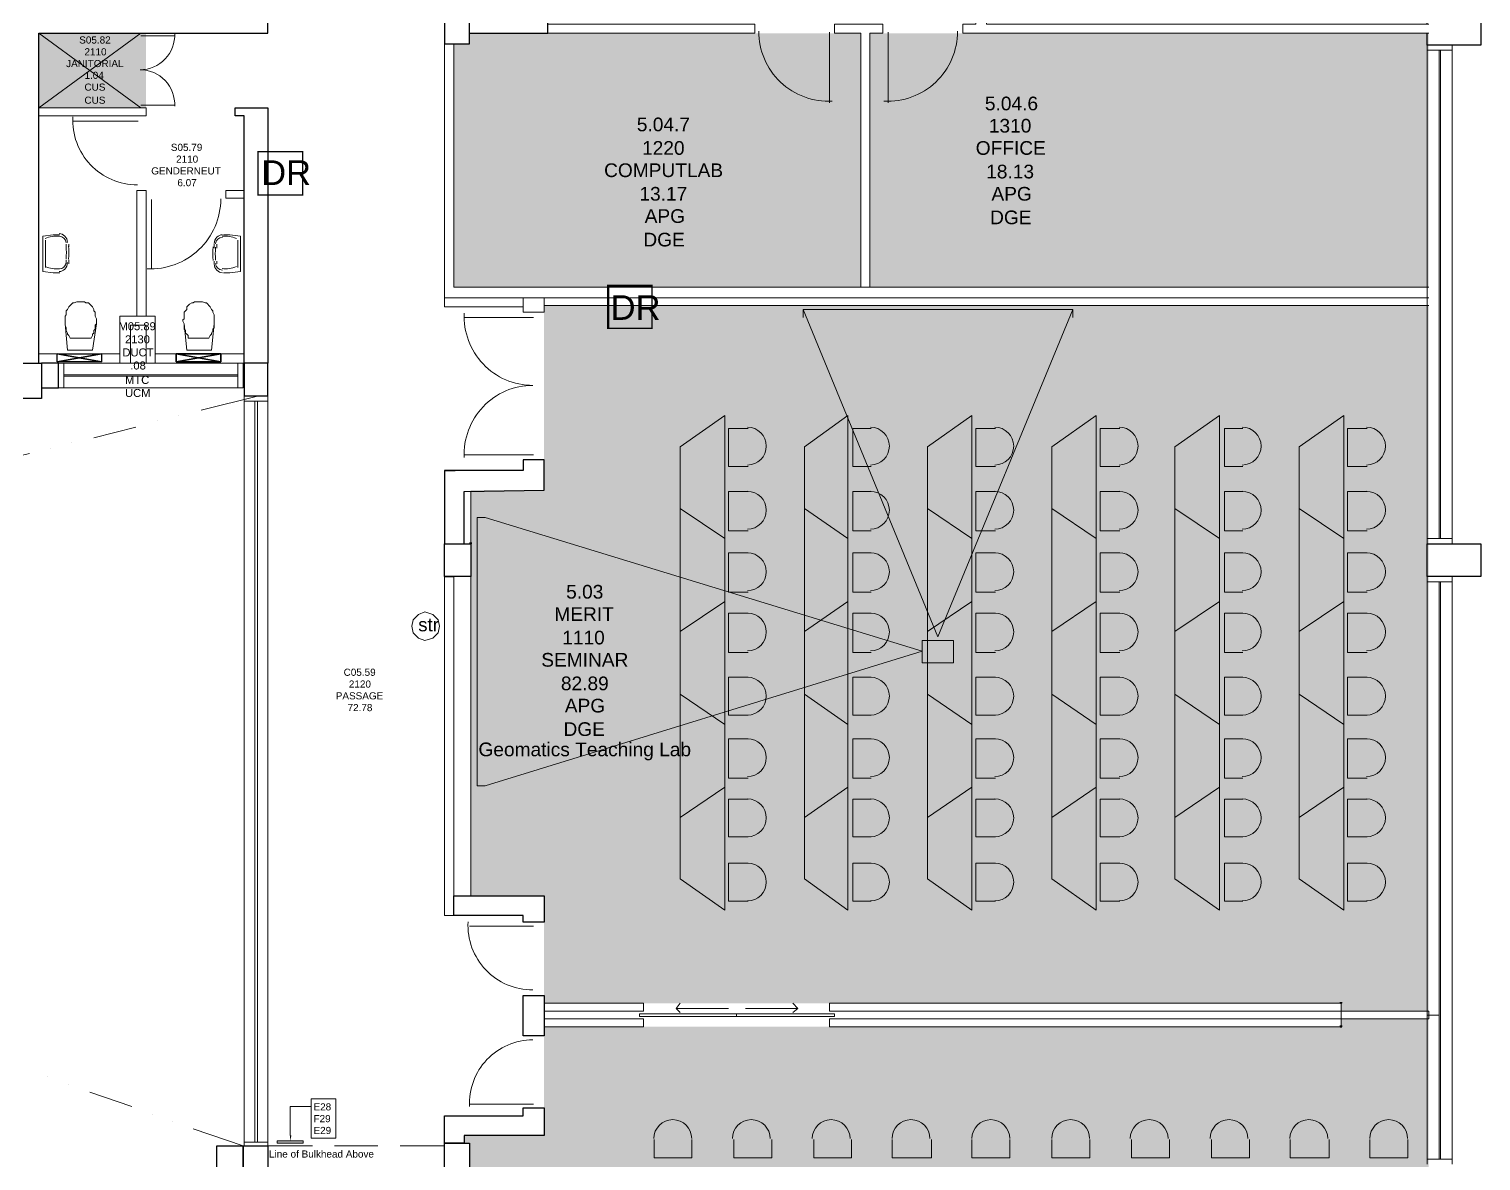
# Model space of a CAD drawing. Header units: millimetres. Extents: x 0 to 90.2, y 0 to 62.5.
# Drawn here: x 73.59 to 90.23, y 12.63 to 25.6 of the extents above; entities that cross this region are included whole.
import ezdxf

# ---------------------------------------------------------------- set-up
doc = ezdxf.new("R2010")
doc.units = ezdxf.units.MM
for name, color, linetype, true_color in [('PDF_0', 7, 'Continuous', 0xed1f24), ('PDF_014405$_ps_FIRE_ACCESS', 7, 'Continuous', 0x37dd00), ('PDF_014405$HL-TMP', 7, 'Continuous', 0xe6db59)]:
    doc.layers.add(name, color=color, linetype=linetype, true_color=true_color)
for name, color, linetype in [('PDF_014405$BL', 7, 'Continuous'), ('PDF_014405$BL-ABOVE', 7, 'Continuous'), ('PDF_014405$DR', 7, 'Continuous'), ('PDF_014405$FI-DSG', 7, 'Continuous'), ('PDF_014405$FITT_EQUP', 7, 'Continuous'), ('PDF_014405$FITT_SAN', 7, 'Continuous'), ('PDF_014405$FT-FIXFIT', 7, 'Continuous'), ('PDF_014405$PL-TOIL', 7, 'Continuous'), ('PDF_014405$WA', 7, 'Continuous'), ('PDF_014405$WA-COL', 7, 'Continuous'), ('PDF_014405$WA-EXT', 7, 'Continuous'), ('PDF_014405$WA-PART', 7, 'Continuous'), ('PDF_014405$WN', 7, 'Continuous'), ('PDF_Text', 7, 'Continuous')]:
    doc.layers.add(name, color=color, linetype=linetype)
doc.styles.add('PDF ArialMT', font='arial.ttf')

msp = doc.modelspace()

# ---------------------------------------------------------------- hatches: boundary and pattern name
at = {"layer": 'PDF_014405$WA-COL', "transparency": 33554559}
msp.add_hatch(color=256, dxfattribs=at).paths.add_polyline_path([(78.652, 19.72), (78.637, 19.72), (78.637, 19.705), (78.652, 19.69), (78.667, 19.705), (78.667, 19.72)])
at = {"layer": 'PDF_014405$WA-PART', "transparency": 33554559}
for points in [[(88.626, 14.455), (88.611, 14.455), (88.611, 14.44), (88.626, 14.425), (88.641, 14.44), (88.641, 14.455)], [(88.626, 14.185), (88.611, 14.185), (88.611, 14.17), (88.626, 14.155), (88.641, 14.17), (88.641, 14.185)]]:
    msp.add_hatch(color=256, dxfattribs=at).paths.add_polyline_path(points)

# ---------------------------------------------------------------- linework, layer by layer
at = {"layer": 'PDF_0', "color": 7, "lineweight": 0}
for points in [[(81.052, 14.335), (81.007, 14.38), (81.052, 14.44)], [(81.007, 14.38), (81.112, 14.38), (81.607, 14.38)], [(82.402, 14.38), (82.297, 14.38), (81.802, 14.38)], [(82.342, 14.44), (82.402, 14.38), (82.342, 14.335)]]:
    msp.add_lwpolyline(points, dxfattribs=at)
at = {"layer": 'PDF_014405$_ps_FIRE_ACCESS', "lineweight": 0, "const_width": 0.015}
msp.add_lwpolyline([(76.215, 23.702), (76.725, 23.702), (76.725, 24.197), (76.215, 24.197)], close=True, dxfattribs=at)
at = {"layer": 'PDF_014405$_ps_FIRE_ACCESS', "lineweight": 0}
msp.add_lwpolyline([(80.227, 22.172, 0.015, 0.015, 0), (80.729, 22.172, 0.015, 0.015, 0), (80.729, 22.659, 0.03, 0.03, 0), (80.227, 22.659, 0.03, 0.03, 0)], format="xyseb", close=True, dxfattribs=at)
msp.add_lwpolyline([(78.127, 18.595), (78.217, 18.625), (78.277, 18.685), (78.292, 18.76), (78.277, 18.835), (78.217, 18.895), (78.127, 18.925), (78.052, 18.895), (77.992, 18.835), (77.977, 18.76), (77.992, 18.685), (78.052, 18.625)], close=True, dxfattribs=at)
at = {"layer": 'PDF_014405$BL', "lineweight": 9}
for points in [[(74.872, 25.554), (73.702, 24.699)], [(73.702, 25.554), (74.872, 24.699)], [(89.614, 25.419), (89.614, 19.705)], [(89.899, 19.705), (89.899, 25.419)], [(82.462, 22.389), (84.006, 18.64), (85.551, 22.389)], [(76.042, 21.775), (73.927, 21.775)], [(73.927, 21.49), (76.042, 21.49)], [(75.562, 21.235), (76.222, 21.4)], [(76.057, 21.4), (76.057, 12.805)], [(76.327, 12.805), (76.327, 21.4)], [(75.307, 21.175), (75.307, 21.175)], [(74.332, 20.92), (74.812, 21.04)], [(75.067, 21.115), (75.067, 21.115)], [(73.837, 20.8), (73.837, 20.8)], [(74.077, 20.86), (74.077, 20.86)], [(73.102, 20.62), (73.597, 20.74)], [(78.817, 16.93), (83.826, 18.475), (78.817, 20.005)], [(89.614, 19.33), (89.614, 12.595)], [(89.899, 12.595), (89.899, 19.33)], [(73.807, 13.6), (73.807, 13.6)], [(74.047, 13.51), (74.047, 13.51)], [(74.767, 13.255), (74.287, 13.42)], [(75.007, 13.165), (75.007, 13.165)], [(75.232, 13.09), (75.232, 13.09)], [(76.042, 12.805), (75.472, 13)]]:
    msp.add_lwpolyline(points, dxfattribs=at)
at = {"layer": 'PDF_014405$BL', "lineweight": 0}
for points in [[(85.551, 22.299), (85.551, 22.389), (82.462, 22.389), (82.462, 22.299)], [(78.817, 20.005), (78.727, 20.005), (78.727, 16.93), (78.817, 16.93)]]:
    msp.add_lwpolyline(points, dxfattribs=at)
at = {"layer": 'PDF_014405$BL-ABOVE', "lineweight": 9}
for points in [[(76.327, 12.805), (76.837, 12.805)], [(77.092, 12.805), (77.587, 12.805)], [(77.842, 12.805), (78.352, 12.805)]]:
    msp.add_lwpolyline(points, dxfattribs=at)
at = {"layer": 'PDF_014405$DR', "lineweight": 0}
for points in [[(75.259, 24.718, 0.429403), (74.862, 25.136, 0.429403), (75.259, 25.554)], [(78.578, 22.348, 0.429401), (79.364, 21.52, 0.429401), (78.578, 20.692)]]:
    msp.add_lwpolyline(points, format="xyb", dxfattribs=at)
for points in [[(74.872, 25.524), (75.262, 25.524), (74.872, 25.524)], [(82.762, 25.569), (82.762, 24.759), (82.762, 25.569)], [(83.436, 25.569), (83.436, 24.759), (83.436, 25.569)], [(74.872, 24.729), (75.262, 24.729), (74.872, 24.729)], [(74.842, 24.549), (74.092, 24.549), (74.842, 24.549)], [(74.992, 23.649), (74.992, 22.854), (74.992, 23.649)], [(79.372, 22.299), (78.577, 22.299), (79.372, 22.299)], [(79.372, 20.725), (78.577, 20.725), (79.372, 20.725)], [(79.372, 15.325), (78.637, 15.325), (79.372, 15.325)], [(79.372, 13.285), (78.637, 13.285), (79.372, 13.285)]]:
    msp.add_lwpolyline(points, dxfattribs=at)
for points in [[(80.587, 14.29), (81.697, 14.29), (81.697, 14.32), (80.587, 14.32)], [(82.822, 14.29), (81.697, 14.29), (81.697, 14.32), (82.822, 14.32)]]:
    msp.add_lwpolyline(points, close=True, dxfattribs=at)
for centre, radius, start, end in [((82.754, 25.577), 0.802, 180.0001, 272.9549), ((83.429, 25.577), 0.802, 267.0451, 359.9999), ((74.832, 24.559), 0.742, 177.0447, 270), ((74.985, 23.657), 0.802, 267.0451, 359.9999), ((79.362, 15.334), 0.742, 177.0447, 270), ((79.364, 13.293), 0.727, 90.0003, 182.9551)]:
    msp.add_arc(centre, radius, start, end, dxfattribs=at)
at = {"layer": 'PDF_014405$FI-DSG', "lineweight": 9}
for points in [[(76.822, 13.345), (77.107, 13.345), (77.107, 12.895), (76.822, 12.895)], [(76.432, 12.835), (76.732, 12.835), (76.732, 12.865), (76.432, 12.865)]]:
    msp.add_lwpolyline(points, close=True, dxfattribs=at)
msp.add_lwpolyline([(76.582, 12.925), (76.582, 13.255), (76.732, 13.255), (76.822, 13.255)], dxfattribs=at)
at = {"layer": 'PDF_014405$FI-DSG', "transparency": 33554559}
for points in [[(76.732, 12.865), (76.432, 12.865), (76.732, 12.835)], [(76.432, 12.865), (76.732, 12.835), (76.432, 12.835)], [(76.597, 12.925), (76.582, 12.865), (76.582, 12.925)]]:
    msp.add_solid(points, dxfattribs=at)
at = {"layer": 'PDF_014405$FITT_EQUP', "lineweight": 9}
msp.add_lwpolyline([(83.826, 18.34), (84.186, 18.34), (84.186, 18.595), (83.826, 18.595)], close=True, dxfattribs=at)
at = {"layer": 'PDF_014405$FITT_SAN', "lineweight": 25}
for points in [[(74.422, 21.79), (73.912, 21.88)], [(74.422, 21.88), (73.912, 21.79)], [(73.912, 21.79), (73.912, 21.88), (74.422, 21.88), (74.422, 21.79)], [(73.912, 21.79), (73.912, 21.88), (74.422, 21.88), (74.422, 21.79)], [(75.787, 21.79), (75.277, 21.88)], [(75.787, 21.88), (75.277, 21.79), (75.277, 21.88), (75.787, 21.88), (75.787, 21.79), (75.277, 21.79), (75.787, 21.79), (75.787, 21.88), (75.277, 21.88), (75.277, 21.79)]]:
    msp.add_lwpolyline(points, close=True, dxfattribs=at)
at = {"layer": 'PDF_014405$FT-FIXFIT', "lineweight": 0}
for points in [[(81.562, 19.765), (81.562, 21.175), (81.052, 20.815), (81.052, 20.11)], [(82.972, 19.765), (82.972, 21.175), (82.477, 20.815), (82.477, 20.11)], [(84.396, 19.765), (84.396, 21.175), (83.886, 20.815), (83.886, 20.11)], [(85.821, 19.765), (85.821, 21.175), (85.311, 20.815), (85.311, 20.11)], [(87.231, 19.765), (87.231, 21.175), (86.721, 20.815), (86.721, 20.11)], [(88.656, 19.765), (88.656, 21.175), (88.146, 20.815), (88.146, 20.11)], [(81.052, 18.7), (81.052, 20.11), (81.562, 19.765), (81.562, 19.045)], [(82.477, 18.7), (82.477, 20.11), (82.972, 19.765), (82.972, 19.045)], [(83.886, 18.7), (83.886, 20.11), (84.396, 19.765), (84.396, 19.045)], [(85.311, 18.7), (85.311, 20.11), (85.821, 19.765), (85.821, 19.045)], [(86.721, 18.7), (86.721, 20.11), (87.231, 19.765), (87.231, 19.045)], [(88.146, 18.7), (88.146, 20.11), (88.656, 19.765), (88.656, 19.045)], [(81.562, 17.635), (81.562, 19.045), (81.052, 18.7), (81.052, 17.98)], [(82.972, 17.635), (82.972, 19.045), (82.477, 18.7), (82.477, 17.98)], [(84.396, 17.635), (84.396, 19.045), (83.886, 18.7), (83.886, 17.98)], [(85.821, 17.635), (85.821, 19.045), (85.311, 18.7), (85.311, 17.98)], [(87.231, 17.635), (87.231, 19.045), (86.721, 18.7), (86.721, 17.98)], [(88.656, 17.635), (88.656, 19.045), (88.146, 18.7), (88.146, 17.98)], [(81.052, 16.57), (81.052, 17.98), (81.562, 17.635), (81.562, 16.915)], [(82.477, 16.57), (82.477, 17.98), (82.972, 17.635), (82.972, 16.915)], [(83.886, 16.57), (83.886, 17.98), (84.396, 17.635), (84.396, 16.915)], [(85.311, 16.57), (85.311, 17.98), (85.821, 17.635), (85.821, 16.915)], [(86.721, 16.57), (86.721, 17.98), (87.231, 17.635), (87.231, 16.915)], [(88.146, 16.57), (88.146, 17.98), (88.656, 17.635), (88.656, 16.915)], [(81.562, 15.505), (81.562, 16.915), (81.052, 16.57), (81.052, 15.865)], [(82.972, 15.505), (82.972, 16.915), (82.477, 16.57), (82.477, 15.865)], [(84.396, 15.505), (84.396, 16.915), (83.886, 16.57), (83.886, 15.865)], [(85.821, 15.505), (85.821, 16.915), (85.311, 16.57), (85.311, 15.865)], [(87.231, 15.505), (87.231, 16.915), (86.721, 16.57), (86.721, 15.865)], [(88.656, 15.505), (88.656, 16.915), (88.146, 16.57), (88.146, 15.865)]]:
    msp.add_lwpolyline(points, close=True, dxfattribs=at)
for points in [[(81.832, 21.025), (81.607, 21.025), (81.607, 20.59), (81.832, 20.59)], [(83.241, 21.025), (83.032, 21.025), (83.032, 20.59), (83.241, 20.59)], [(84.666, 21.025), (84.441, 21.025), (84.441, 20.59), (84.666, 20.59)], [(86.091, 21.025), (85.866, 21.025), (85.866, 20.59), (86.091, 20.59)], [(87.501, 21.025), (87.291, 21.025), (87.291, 20.59), (87.501, 20.59)], [(88.926, 21.025), (88.701, 21.025), (88.701, 20.59), (88.926, 20.59)], [(81.832, 20.305), (81.607, 20.305), (81.607, 19.855), (81.832, 19.855)], [(83.241, 20.305), (83.032, 20.305), (83.032, 19.855), (83.241, 19.855)], [(84.666, 20.305), (84.441, 20.305), (84.441, 19.855), (84.666, 19.855)], [(86.091, 20.305), (85.866, 20.305), (85.866, 19.855), (86.091, 19.855)], [(87.501, 20.305), (87.291, 20.305), (87.291, 19.855), (87.501, 19.855)], [(88.926, 20.305), (88.701, 20.305), (88.701, 19.855), (88.926, 19.855)], [(81.832, 19.6), (81.607, 19.6), (81.607, 19.15), (81.832, 19.15)], [(83.241, 19.6), (83.032, 19.6), (83.032, 19.15), (83.241, 19.15)], [(84.666, 19.6), (84.441, 19.6), (84.441, 19.15), (84.666, 19.15)], [(86.091, 19.6), (85.866, 19.6), (85.866, 19.15), (86.091, 19.15)], [(87.501, 19.6), (87.291, 19.6), (87.291, 19.15), (87.501, 19.15)], [(88.926, 19.6), (88.701, 19.6), (88.701, 19.15), (88.926, 19.15)], [(81.832, 18.91), (81.607, 18.91), (81.607, 18.46), (81.832, 18.46)], [(83.241, 18.91), (83.032, 18.91), (83.032, 18.46), (83.241, 18.46)], [(84.666, 18.91), (84.441, 18.91), (84.441, 18.46), (84.666, 18.46)], [(86.091, 18.91), (85.866, 18.91), (85.866, 18.46), (86.091, 18.46)], [(87.501, 18.91), (87.291, 18.91), (87.291, 18.46), (87.501, 18.46)], [(88.926, 18.91), (88.701, 18.91), (88.701, 18.46), (88.926, 18.46)], [(81.832, 18.175), (81.607, 18.175), (81.607, 17.74), (81.832, 17.74)], [(83.241, 18.175), (83.032, 18.175), (83.032, 17.74), (83.241, 17.74)], [(84.666, 18.175), (84.441, 18.175), (84.441, 17.74), (84.666, 17.74)], [(86.091, 18.175), (85.866, 18.175), (85.866, 17.74), (86.091, 17.74)], [(87.501, 18.175), (87.291, 18.175), (87.291, 17.74), (87.501, 17.74)], [(88.926, 18.175), (88.701, 18.175), (88.701, 17.74), (88.926, 17.74)], [(81.832, 17.47), (81.607, 17.47), (81.607, 17.02), (81.832, 17.02)], [(83.241, 17.47), (83.032, 17.47), (83.032, 17.02), (83.241, 17.02)], [(84.666, 17.47), (84.441, 17.47), (84.441, 17.02), (84.666, 17.02)], [(86.091, 17.47), (85.866, 17.47), (85.866, 17.02), (86.091, 17.02)], [(87.501, 17.47), (87.291, 17.47), (87.291, 17.02), (87.501, 17.02)], [(88.926, 17.47), (88.701, 17.47), (88.701, 17.02), (88.926, 17.02)], [(81.832, 16.78), (81.607, 16.78), (81.607, 16.345), (81.832, 16.345)], [(83.241, 16.78), (83.032, 16.78), (83.032, 16.345), (83.241, 16.345)], [(84.666, 16.78), (84.441, 16.78), (84.441, 16.345), (84.666, 16.345)], [(86.091, 16.78), (85.866, 16.78), (85.866, 16.345), (86.091, 16.345)], [(87.501, 16.78), (87.291, 16.78), (87.291, 16.345), (87.501, 16.345)], [(88.926, 16.78), (88.701, 16.78), (88.701, 16.345), (88.926, 16.345)], [(81.832, 16.045), (81.607, 16.045), (81.607, 15.61), (81.832, 15.61)], [(83.241, 16.045), (83.032, 16.045), (83.032, 15.61), (83.241, 15.61)], [(84.666, 16.045), (84.441, 16.045), (84.441, 15.61), (84.666, 15.61)], [(86.091, 16.045), (85.866, 16.045), (85.866, 15.61), (86.091, 15.61)], [(87.501, 16.045), (87.291, 16.045), (87.291, 15.61), (87.501, 15.61)], [(88.926, 16.045), (88.701, 16.045), (88.701, 15.61), (88.926, 15.61)], [(81.187, 12.88), (81.187, 12.67), (80.752, 12.67), (80.752, 12.88)], [(82.102, 12.88), (82.102, 12.67), (81.667, 12.67), (81.667, 12.88)], [(83.017, 12.88), (83.017, 12.67), (82.582, 12.67), (82.582, 12.88)], [(83.931, 12.88), (83.931, 12.67), (83.481, 12.67), (83.481, 12.88)], [(84.831, 12.88), (84.831, 12.67), (84.396, 12.67), (84.396, 12.88)], [(85.746, 12.88), (85.746, 12.67), (85.311, 12.67), (85.311, 12.88)], [(86.661, 12.88), (86.661, 12.67), (86.226, 12.67), (86.226, 12.88)], [(87.576, 12.88), (87.576, 12.67), (87.141, 12.67), (87.141, 12.88)], [(88.491, 12.88), (88.491, 12.67), (88.041, 12.67), (88.041, 12.88)], [(89.391, 12.88), (89.391, 12.67), (88.956, 12.67), (88.956, 12.88)]]:
    msp.add_lwpolyline(points, dxfattribs=at)
for centre, start, end in [((81.822, 20.824), 270, 90), ((83.232, 20.824), 270, 90), ((84.657, 20.824), 270, 90), ((86.082, 20.824), 270, 90), ((87.492, 20.824), 270, 90), ((88.917, 20.824), 270, 90), ((81.822, 20.089), 270, 90), ((83.232, 20.089), 270, 90), ((84.657, 20.089), 270, 90), ((86.082, 20.089), 270, 90), ((87.492, 20.089), 270, 90), ((88.917, 20.089), 270, 90), ((81.822, 19.384), 270, 90), ((83.232, 19.384), 270, 90), ((84.657, 19.384), 270, 90), ((86.082, 19.384), 270, 90), ((87.492, 19.384), 270, 90), ((88.917, 19.384), 270, 90), ((81.822, 18.694), 270, 90), ((83.232, 18.694), 270, 90), ((84.657, 18.694), 270, 90), ((86.082, 18.694), 270, 90), ((87.492, 18.694), 270, 90), ((88.917, 18.694), 270, 90), ((81.822, 17.959), 270, 90), ((83.232, 17.959), 270, 90), ((84.657, 17.959), 270, 90), ((86.082, 17.959), 270, 90), ((87.492, 17.959), 270, 90), ((88.917, 17.959), 270, 90), ((81.822, 17.254), 270, 90), ((83.232, 17.254), 270, 90), ((84.657, 17.254), 270, 90), ((86.082, 17.254), 270, 90), ((87.492, 17.254), 270, 90), ((88.917, 17.254), 270, 90), ((81.822, 16.564), 270, 90), ((83.232, 16.564), 270, 90), ((84.657, 16.564), 270, 90), ((86.082, 16.564), 270, 90), ((87.492, 16.564), 270, 90), ((88.917, 16.564), 270, 90), ((81.822, 15.829), 270, 90), ((83.232, 15.829), 270, 90), ((84.657, 15.829), 270, 90), ((86.082, 15.829), 270, 90), ((87.492, 15.829), 270, 90), ((88.917, 15.829), 270, 90), ((80.967, 12.889), 0, 180), ((81.867, 12.889), 0, 180), ((82.782, 12.889), 0, 180), ((83.697, 12.889), 0, 180), ((84.612, 12.889), 0, 180), ((85.527, 12.889), 0, 180), ((86.427, 12.889), 0, 180), ((87.342, 12.889), 0, 180), ((88.257, 12.889), 0, 180), ((89.172, 12.889), 0, 180)]:
    msp.add_arc(centre, 0.217, start, end, dxfattribs=at)
at = {"layer": 'PDF_014405$HL-TMP', "color": 190, "true_color": 0x6633ff, "transparency": 33554559}
for points in [[(74.932, 25.554), (73.702, 25.554), (74.932, 24.699)], [(73.702, 25.554), (74.932, 24.699), (73.702, 24.699)]]:
    msp.add_solid(points, dxfattribs=at)
at = {"layer": 'PDF_014405$HL-TMP', "transparency": 33554559}
for points in [[(83.122, 25.554), (78.637, 25.554), (83.122, 25.434)], [(78.637, 25.554), (83.122, 25.434), (78.637, 25.434)], [(89.631, 25.554), (83.226, 25.554), (89.631, 22.644)], [(83.226, 25.554), (89.631, 22.644), (83.226, 22.644)], [(83.122, 25.434), (78.637, 25.434), (78.457, 25.434)], [(83.122, 25.434), (78.457, 25.434), (83.122, 22.644)], [(78.457, 25.434), (83.122, 22.644), (78.457, 22.644)], [(78.637, 25.434), (83.122, 25.434), (83.122, 25.434)], [(89.631, 22.434), (79.492, 22.434), (89.631, 20.32)], [(79.492, 22.434), (89.631, 20.32), (79.492, 20.32)], [(89.631, 20.32), (78.652, 20.32), (89.631, 15.67)], [(78.652, 20.32), (89.631, 15.67), (78.652, 15.67)], [(89.631, 15.67), (79.492, 15.67), (89.631, 14.44)], [(79.492, 15.67), (89.631, 14.44), (79.492, 14.44)], [(89.631, 14.44), (88.626, 14.44), (89.631, 14.35)], [(88.626, 14.44), (89.631, 14.35), (88.626, 14.35)], [(89.631, 14.17), (79.492, 14.17), (89.631, 12.925)], [(79.492, 14.17), (89.631, 12.925), (79.492, 12.925)], [(89.631, 14.26), (88.626, 14.26), (89.631, 14.17)], [(88.626, 14.26), (89.631, 14.17), (88.626, 14.17)], [(89.631, 12.925), (78.577, 12.925), (89.631, 12.835)], [(78.577, 12.925), (89.631, 12.835), (78.577, 12.835)], [(89.631, 12.835), (78.637, 12.835), (89.631, 12.115)], [(78.637, 12.835), (89.631, 12.115), (78.637, 12.115)]]:
    msp.add_solid(points, dxfattribs=at)
at = {"layer": 'PDF_014405$PL-TOIL', "lineweight": 9}
for points in [[(73.942, 23.244), (73.867, 23.244), (73.747, 23.229), (73.747, 22.824), (73.867, 22.809), (73.942, 22.809)], [(73.777, 22.869), (73.777, 23.184)], [(74.047, 23.109), (74.047, 23.139)], [(75.712, 23.094), (75.712, 23.139)], [(75.817, 23.244), (75.892, 23.244), (76.012, 23.229), (76.012, 22.824), (75.892, 22.809), (75.817, 22.809)], [(75.982, 22.869), (75.982, 23.184)], [(74.047, 22.914), (74.047, 22.959)], [(75.712, 22.914), (75.712, 22.944)], [(74.332, 22.389), (74.317, 22.419), (74.302, 22.434), (74.287, 22.449), (74.272, 22.464), (74.242, 22.464), (74.227, 22.479), (74.197, 22.479), (74.182, 22.479), (74.152, 22.479), (74.137, 22.479), (74.107, 22.464), (74.092, 22.464), (74.077, 22.449), (74.062, 22.434), (74.047, 22.419), (74.032, 22.389), (74.017, 22.374), (74.017, 22.359), (74.017, 22.329), (74.002, 22.314), (74.002, 22.284), (74.002, 22.269), (74.002, 22.254), (74.002, 22.224), (74.032, 21.925), (74.317, 21.925), (74.362, 22.224), (74.347, 22.209), (74.347, 22.18), (74.347, 22.165), (74.332, 22.15), (74.332, 22.12), (74.317, 22.105), (74.317, 22.09), (74.302, 22.06), (74.062, 22.06), (74.047, 22.09), (74.032, 22.105), (74.032, 22.12), (74.017, 22.15), (74.017, 22.165), (74.017, 22.18), (74.002, 22.209), (74.002, 22.224)], [(74.182, 22.479), (74.197, 22.479), (74.227, 22.479), (74.242, 22.464), (74.272, 22.464), (74.287, 22.449), (74.302, 22.434), (74.317, 22.419), (74.332, 22.389), (74.332, 22.374), (74.347, 22.359), (74.347, 22.329), (74.347, 22.314), (74.362, 22.284), (74.362, 22.269), (74.362, 22.254), (74.362, 22.224)], [(75.682, 22.389), (75.667, 22.419), (75.652, 22.434), (75.637, 22.449), (75.622, 22.464), (75.607, 22.464), (75.577, 22.479), (75.562, 22.479), (75.532, 22.479), (75.517, 22.479), (75.487, 22.479), (75.472, 22.464), (75.457, 22.464), (75.427, 22.449), (75.412, 22.434), (75.397, 22.419), (75.397, 22.389), (75.382, 22.374), (75.367, 22.359), (75.367, 22.329), (75.367, 22.314), (75.367, 22.284), (75.352, 22.269), (75.352, 22.254), (75.367, 22.224), (75.397, 21.925), (75.682, 21.925), (75.712, 22.224), (75.712, 22.209), (75.712, 22.18), (75.697, 22.165), (75.697, 22.15), (75.682, 22.12), (75.682, 22.105), (75.667, 22.09), (75.652, 22.06), (75.412, 22.06), (75.412, 22.09), (75.397, 22.105), (75.382, 22.12), (75.382, 22.15), (75.367, 22.165), (75.367, 22.18), (75.367, 22.209), (75.367, 22.224)], [(75.532, 22.479), (75.562, 22.479), (75.577, 22.479), (75.607, 22.464), (75.622, 22.464), (75.637, 22.449), (75.652, 22.434), (75.667, 22.419), (75.682, 22.389), (75.697, 22.374), (75.697, 22.359), (75.712, 22.329), (75.712, 22.314), (75.712, 22.284), (75.712, 22.269), (75.712, 22.254), (75.712, 22.224)]]:
    msp.add_lwpolyline(points, dxfattribs=at)
msp.add_lwpolyline([(73.935, 23.229, -0.384836), (74.017, 23.155, 0.384836), (73.935, 23.229, 0.130994), (73.776, 23.202)], format="xyb", dxfattribs=at)
for points in [[(74.017, 23.139), (74.017, 23.094)], [(75.742, 23.139), (75.742, 23.094)], [(74.017, 22.959), (74.017, 22.914)], [(75.742, 22.944), (75.742, 22.914)]]:
    msp.add_lwpolyline(points, close=True, dxfattribs=at)
for points in [[(75.807, 23.216, 0.384835), (75.725, 23.142, -0.384835)], [(74.014, 22.968, 0.047582), (74.014, 23.116, -0.047582)], [(75.728, 23.102, 0.047575), (75.728, 22.955, -0.047575)], [(73.935, 22.854, 0.384818), (74.017, 22.929, -0.384818)], [(75.725, 22.915, 0.384807), (75.807, 22.841, -0.384807)]]:
    msp.add_lwpolyline(points, format="xyb", close=True, dxfattribs=at)
for centre, radius, start, end in [((75.837, 22.911), 0.32, 66.3017, 96.1552), ((73.242, 23.042), 0.805, 354.5377, 5.4623), ((76.5, 23.029), 0.805, 174.5382, 185.4618), ((73.905, 23.185), 0.331, 246.9958, 276.0665), ((75.837, 23.187), 0.331, 263.933, 293.0037)]:
    msp.add_arc(centre, radius, start, end, dxfattribs=at)
for points in [[(74.032, 23.158), (74.027, 23.216), (73.985, 23.259), (73.935, 23.259)], [(75.807, 23.246), (75.757, 23.246), (75.715, 23.203), (75.71, 23.145)], [(73.935, 22.824), (73.985, 22.824), (74.027, 22.868), (74.032, 22.926)], [(75.71, 22.912), (75.715, 22.855), (75.757, 22.811), (75.807, 22.811)]]:
    msp.add_open_spline(points, degree=3, dxfattribs=at)
at = {"layer": 'PDF_014405$WA', "lineweight": 20}
for points in [[(89.631, 25.554), (84.291, 25.554), (84.291, 25.659), (84.441, 25.659), (84.441, 25.824), (84.561, 25.824), (84.561, 25.659), (89.631, 25.659)], [(79.537, 25.659), (81.907, 25.659), (81.907, 25.554), (79.537, 25.554)], [(83.122, 22.644), (83.122, 25.554), (82.822, 25.554), (82.822, 25.659), (83.376, 25.659), (83.376, 25.554), (83.226, 25.554), (83.226, 22.644)], [(78.352, 25.434), (78.352, 22.419), (79.252, 22.419), (79.252, 22.524), (78.352, 22.524), (89.631, 22.524)], [(89.631, 22.644), (78.457, 22.644), (78.457, 25.434)], [(73.702, 24.609), (74.932, 24.609), (74.932, 24.699), (73.702, 24.699)], [(74.827, 22.314), (74.827, 23.754), (74.932, 23.754), (74.932, 22.314)], [(76.057, 23.664), (75.847, 23.664), (75.847, 23.754), (76.057, 23.754)], [(75.037, 21.775), (75.037, 22.314), (74.632, 22.314), (74.632, 21.775)], [(79.492, 22.434), (89.631, 22.434)], [(74.932, 21.775), (74.932, 22.209), (74.752, 22.209), (74.752, 21.775)], [(73.702, 21.88), (74.632, 21.88)], [(75.037, 21.88), (76.057, 21.88)]]:
    msp.add_lwpolyline(points, dxfattribs=at)
for points in [[(79.252, 22.524), (79.492, 22.524), (79.492, 22.359), (79.252, 22.359)], [(78.457, 15.445), (78.457, 19.33), (78.457, 15.445), (78.352, 15.445), (78.352, 19.33), (78.352, 15.445)]]:
    msp.add_lwpolyline(points, close=True, dxfattribs=at)
at = {"layer": 'PDF_014405$WA-COL', "lineweight": 25}
for points in [[(78.637, 26.049), (78.352, 26.049), (78.352, 25.434), (78.637, 25.434)], [(73.417, 21.775), (73.732, 21.775), (73.732, 21.37), (73.417, 21.37)], [(76.327, 21.4), (76.327, 21.775), (76.057, 21.775), (76.057, 21.4)], [(78.352, 19.705), (78.652, 19.705), (78.652, 19.33), (78.352, 19.33)], [(89.614, 19.705), (90.229, 19.705), (90.229, 19.33), (89.614, 19.33)], [(78.352, 12.115), (78.352, 12.835), (78.637, 12.835), (78.637, 12.115)], [(75.742, 12.805), (76.042, 12.805), (76.042, 12.31), (75.742, 12.31)], [(76.042, 12.805), (76.327, 12.805), (76.327, 12.31), (76.042, 12.31)]]:
    msp.add_lwpolyline(points, close=True, dxfattribs=at)
for points in [[(78.637, 25.554), (79.537, 25.554), (79.537, 26.049), (78.637, 26.049)], [(89.614, 25.659), (89.614, 25.794), (90.229, 25.794), (90.229, 25.419), (89.614, 25.419), (89.614, 25.554)], [(78.352, 19.705), (78.577, 19.705)], [(78.352, 19.33), (78.457, 19.33)]]:
    msp.add_lwpolyline(points, dxfattribs=at)
at = {"layer": 'PDF_014405$WA-EXT', "lineweight": 25}
for points in [[(73.702, 21.775), (73.702, 25.554), (76.327, 25.554), (76.327, 25.794), (73.702, 25.794), (73.702, 25.869), (73.417, 25.869), (73.417, 24.624), (73.417, 21.775)], [(76.057, 21.775), (76.057, 24.609), (75.952, 24.609), (75.952, 24.699), (76.327, 24.699), (76.327, 21.775)], [(78.577, 19.705), (78.577, 20.305), (79.492, 20.32), (79.492, 20.665), (79.252, 20.665), (79.252, 20.545), (78.352, 20.545), (78.352, 20.305), (78.352, 19.705)], [(78.352, 20.545), (78.472, 20.545)], [(79.492, 14.44), (79.492, 14.35)], [(79.492, 14.26), (79.492, 14.17)]]:
    msp.add_lwpolyline(points, dxfattribs=at)
for points in [[(73.927, 21.49), (73.927, 21.775), (73.732, 21.775), (73.732, 21.49)], [(78.457, 15.67), (79.492, 15.67), (79.492, 15.37), (79.252, 15.37), (79.252, 15.445), (78.457, 15.445)], [(79.252, 14.53), (79.492, 14.53), (79.492, 14.065), (79.252, 14.065)], [(79.252, 13.24), (79.492, 13.24), (79.492, 12.925), (78.577, 12.925), (78.577, 12.835), (78.352, 12.835), (78.352, 13.15), (79.252, 13.15)]]:
    msp.add_lwpolyline(points, close=True, dxfattribs=at)
at = {"layer": 'PDF_014405$WA-PART', "lineweight": 18}
for points in [[(78.652, 19.705), (78.652, 20.305), (78.652, 19.705)], [(78.652, 15.67), (78.652, 19.33), (78.652, 15.67)], [(79.492, 14.35), (80.632, 14.35), (80.632, 14.44), (79.492, 14.44)], [(88.626, 14.365), (88.626, 14.425)], [(88.626, 14.335), (88.626, 14.275)], [(79.492, 14.17), (80.632, 14.17), (80.632, 14.26), (79.492, 14.26)], [(88.626, 14.185), (88.626, 14.245)], [(89.749, 14.305), (89.614, 14.305), (89.749, 14.305)]]:
    msp.add_lwpolyline(points, dxfattribs=at)
for points in [[(82.762, 14.44), (82.762, 14.35), (88.626, 14.35), (88.626, 14.44)], [(88.626, 14.17), (88.626, 14.44)], [(89.631, 14.35), (88.626, 14.35), (88.626, 14.26), (89.631, 14.26)], [(82.762, 14.26), (82.762, 14.17), (88.626, 14.17), (88.626, 14.26)]]:
    msp.add_lwpolyline(points, close=True, dxfattribs=at)
at = {"layer": 'PDF_014405$WN', "lineweight": 0}
for points in [[(89.899, 25.419), (89.614, 25.419)], [(89.899, 25.359), (89.614, 25.359)], [(89.749, 19.765), (89.749, 25.359)], [(89.764, 19.765), (89.764, 25.359)], [(73.927, 21.775), (73.927, 21.49)], [(73.987, 21.775), (73.987, 21.49)], [(73.987, 21.64), (75.982, 21.64)], [(75.982, 21.49), (75.982, 21.775)], [(76.042, 21.49), (76.042, 21.775)], [(73.987, 21.625), (75.982, 21.625)], [(76.327, 21.4), (76.057, 21.4)], [(76.327, 21.34), (76.057, 21.34)], [(76.177, 12.85), (76.177, 21.34)], [(76.207, 12.85), (76.207, 21.34)], [(89.614, 19.765), (89.899, 19.765)], [(89.614, 19.705), (89.899, 19.705)], [(89.899, 19.33), (89.614, 19.33)], [(89.899, 19.27), (89.614, 19.27)], [(89.749, 12.655), (89.749, 19.27)], [(89.764, 12.655), (89.764, 19.27)], [(76.057, 12.85), (76.327, 12.85)], [(76.057, 12.805), (76.327, 12.805)], [(89.614, 12.655), (89.899, 12.655)]]:
    msp.add_lwpolyline(points, dxfattribs=at)

# ---------------------------------------------------------------- texts
at = {"layer": 'PDF_Text', "attachment_point": 4, "style": 'PDF ArialMT'}
for s, insert, char_height in [('S05.82', (74.165, 25.477), 0.0815), ('2110', (74.225, 25.342), 0.0815), ('JANITORIAL', (74.015, 25.207), 0.0815), ('CUS', (74.225, 24.937), 0.0815), ('1.04', (74.225, 25.072), 0.0815), ('CUS', (74.225, 24.787), 0.0815), ('5.04.6', (84.544, 24.749), 0.1569), ('5.04.7', (80.555, 24.509), 0.1569), ('1310', (84.589, 24.494), 0.1569), ('1220', (80.615, 24.239), 0.1569), ('OFFICE', (84.439, 24.239), 0.1569), ('S05.79', (75.215, 24.247), 0.0815), ('2110', (75.275, 24.112), 0.0815), ('GENDERNEUT', (74.99, 23.977), 0.0815), ('COMPUTLAB', (80.18, 23.984), 0.1569), ('18.13', (84.559, 23.969), 0.1569), ('6.07', (75.29, 23.842), 0.0815), ('13.17', (80.585, 23.714), 0.1569), ('APG', (84.619, 23.714), 0.1569), ('APG', (80.645, 23.459), 0.1569), ('DGE', (84.604, 23.444), 0.1569), ('DGE', (80.63, 23.189), 0.1569), ('M05.89', (74.615, 22.197), 0.0917), ('2130', (74.69, 22.047), 0.0917), ('DUCT', (74.66, 21.897), 0.0917), ('.08', (74.75, 21.747), 0.0917), ('MTC', (74.69, 21.582), 0.0917), ('UCM', (74.69, 21.432), 0.0917), ('5.03', (79.745, 19.154), 0.1569), ('MERIT', (79.61, 18.899), 0.1569), ('1110', (79.7, 18.629), 0.1569), ('SEMINAR', (79.46, 18.374), 0.1569), ('C05.59', (77.195, 18.232), 0.0815), ('2120', (77.255, 18.097), 0.0815), ('82.89', (79.685, 18.104), 0.1569), ('PASSAGE', (77.105, 17.962), 0.0815), ('72.78', (77.24, 17.827), 0.0815), ('APG', (79.73, 17.849), 0.1569), ('DGE', (79.715, 17.58), 0.1569), ('Geomatics Teaching Lab', (78.74, 17.325), 0.15693), ('E28', (76.85, 13.252), 0.0815), ('F29', (76.85, 13.117), 0.0815), ('E29', (76.85, 12.982), 0.0815), ('Line of Bulkhead Above', (76.34, 12.712), 0.08151)]:
    msp.add_mtext(s, dxfattribs=dict(at, insert=insert, char_height=char_height))
at = {"layer": 'PDF_Text', "color": 82, "true_color": 0x37dd00, "char_height": 0.2831, "attachment_point": 4, "style": 'PDF ArialMT'}
for insert in [(76.25, 23.957), (80.255, 22.412)]:
    msp.add_mtext('DR', dxfattribs=dict(at, insert=insert))
at = {"layer": 'PDF_Text', "color": 2, "insert": (78.05, 18.777), "char_height": 0.1528, "attachment_point": 4, "style": 'PDF ArialMT'}
msp.add_mtext('str', dxfattribs=at)

doc.saveas('drawing.dxf')
